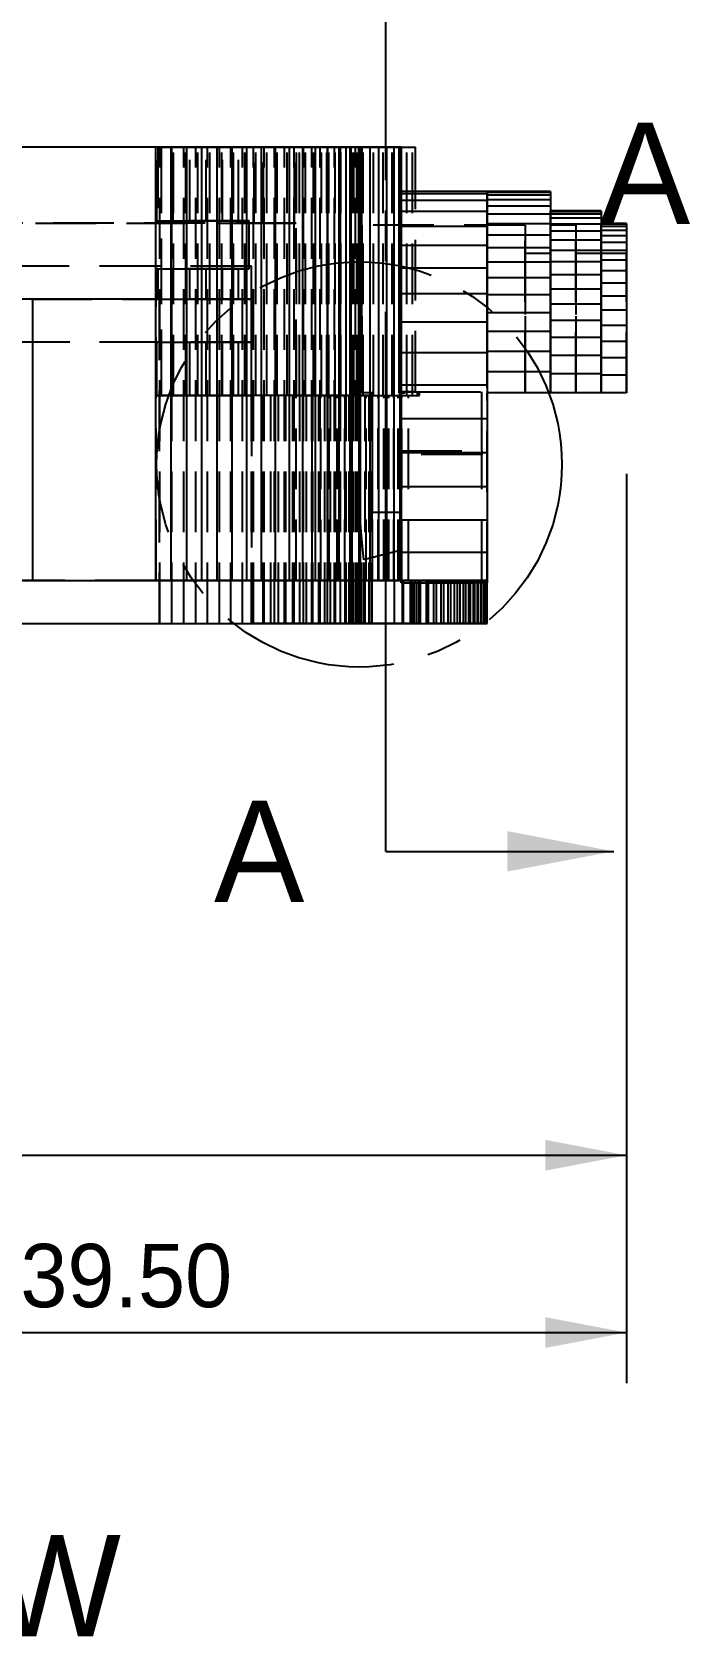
# Model space of a CAD drawing. Header units: millimetres. Extents: x -113 to 601, y 5 to 415.
# Drawn here: x 167.3 to 193.3, y 101.9 to 165.3 of the extents above; entities that cross this region are included whole.
import ezdxf
from ezdxf.enums import TextEntityAlignment as Align

# ---------------------------------------------------------------- set-up
doc = ezdxf.new("R2010")
doc.units = ezdxf.units.MM
for name, pattern in [('CENTER', [11.2, 7, -1.4, 1.4, -1.4]), ('HIDDEN', [3.6, 2.4, -1.2]), ('PHANTOM', [21, 11, -2, 2, -2, 2, -2])]:
    doc.linetypes.add(name, pattern=pattern)
for name, color, linetype in [('CENTER', 4, 'CENTER'), ('CUT', 1, 'PHANTOM'), ('CUTTHIN', 1, 'PHANTOM'), ('DIM', 3, 'CONTINUOUS'), ('HIDDEN', 8, 'HIDDEN'), ('TEXT', 3, 'CONTINUOUS'), ('VISIBLE', 7, 'CONTINUOUS')]:
    doc.layers.add(name, color=color, linetype=linetype)

msp = doc.modelspace()

# ---------------------------------------------------------------- linework, layer by layer
at = {"layer": 'CENTER'}
msp.add_circle((180.267457, 148.277), 8, dxfattribs=at)
at = {"layer": 'CUT'}
for p, q in [((181.317457, 159.496), (181.317457, 169.8)), ((181.317457, 133), (181.317457, 143.304)), ((181.317457, 133), (190.317457, 133))]:
    msp.add_line(p, q, dxfattribs=at)
msp.add_solid([(190.317457, 133), (186.117457, 133.798), (186.117457, 132.202)], dxfattribs=at)
at = {"layer": 'CUTTHIN'}
msp.add_line((181.317457, 143.304), (181.317457, 159.496), dxfattribs=at)
at = {"layer": 'DIM'}
for p, q in [((190.817457, 147.9), (190.817457, 112)), ((190.817457, 140.8), (190.817457, 119)), ((117.317457, 121), (190.817457, 121)), ((151.317457, 114), (190.817457, 114))]:
    msp.add_line(p, q, dxfattribs=at)
for points in [[(190.817457, 121), (187.617457, 121.608), (187.617457, 120.392)], [(190.817457, 114), (187.617457, 114.608), (187.617457, 113.392)]]:
    msp.add_solid(points, dxfattribs=at)
at = {"layer": 'HIDDEN'}
for p, q in [((172.317138, 160.8), (141.717457, 160.8)), ((172.24082, 160.8), (172.387308, 160.8)), ((172.43951, 160.8), (172.24082, 160.8)), ((172.273381, 160.8), (172.924043, 160.8)), ((172.273381, 157.9), (172.273381, 160.8)), ((172.317138, 160.8), (172.273381, 160.8)), ((172.317138, 160.8), (172.317138, 157.9)), ((172.387308, 142), (172.387308, 160.8)), ((172.387308, 160.8), (172.862189, 160.8)), ((172.43951, 160.8), (172.43951, 153.1)), ((172.454747, 160.8), (172.43951, 160.8)), ((172.454747, 151), (172.454747, 160.8)), ((172.935387, 160.8), (172.454747, 160.8)), ((172.862189, 142), (172.862189, 160.8)), ((172.862189, 160.8), (173.337286, 160.8)), ((172.924043, 160.8), (173.57489, 160.8)), ((172.924043, 157.9), (172.924043, 160.8)), ((172.935387, 151), (172.935387, 160.8)), ((173.416164, 160.8), (172.935387, 160.8)), ((173.337286, 142), (173.337286, 160.8)), ((173.337286, 160.8), (173.810742, 160.8)), ((173.416164, 151), (173.416164, 160.8)), ((173.89502, 160.8), (173.416164, 160.8)), ((173.57489, 160.8), (174.223137, 160.8)), ((173.57489, 157.9), (173.57489, 160.8)), ((173.810742, 142), (173.810742, 160.8)), ((173.810742, 160.8), (174.280704, 160.8)), ((173.89502, 151), (173.89502, 160.8)), ((174.369904, 160.8), (173.89502, 160.8)), ((174.223137, 160.8), (174.866007, 160.8)), ((174.223137, 157.9), (174.223137, 160.8)), ((174.280704, 142), (174.280704, 160.8)), ((174.280704, 160.8), (174.745337, 160.8)), ((174.369904, 151), (174.369904, 160.8)), ((174.838782, 160.8), (174.369904, 160.8)), ((174.745337, 142), (174.745337, 160.8)), ((174.745337, 160.8), (175.202822, 160.8)), ((174.838782, 151), (174.838782, 160.8)), ((175.299647, 160.8), (174.838782, 160.8)), ((174.866007, 160.8), (175.500747, 160.8)), ((174.866007, 157.9), (174.866007, 160.8)), ((175.202822, 142), (175.202822, 160.8)), ((175.202822, 160.8), (175.651371, 160.8)), ((175.299647, 151), (175.299647, 160.8)), ((175.750525, 160.8), (175.299647, 160.8)), ((175.500747, 160.8), (176.124639, 160.8)), ((175.500747, 157.9), (175.500747, 160.8)), ((175.651371, 142), (175.651371, 160.8)), ((175.651371, 160.8), (176.08923, 160.8)), ((175.750525, 151), (175.750525, 160.8)), ((176.189485, 160.8), (175.750525, 160.8)), ((176.08923, 142), (176.08923, 160.8)), ((176.08923, 160.8), (176.514687, 160.8)), ((176.124639, 160.8), (176.490337, 160.8)), ((176.124639, 157.8), (176.124639, 160.8)), ((176.189485, 151), (176.189485, 160.8)), ((176.614649, 160.8), (176.189485, 160.8)), ((176.490337, 157.8), (176.490337, 160.8)), ((177.717457, 160.8), (176.490337, 160.8)), ((176.514687, 142), (176.514687, 160.8)), ((176.514687, 160.8), (176.926079, 160.8)), ((176.614649, 151), (176.614649, 160.8)), ((177.024194, 160.8), (176.614649, 160.8)), ((176.926079, 142), (176.926079, 160.8)), ((176.926079, 160.8), (177.321796, 160.8)), ((177.024194, 151), (177.024194, 160.8)), ((177.416368, 160.8), (177.024194, 160.8)), ((177.321796, 142), (177.321796, 160.8)), ((177.321796, 160.8), (177.700292, 160.8)), ((177.416368, 151), (177.416368, 160.8)), ((177.789491, 160.8), (177.416368, 160.8)), ((177.700292, 142), (177.700292, 160.8)), ((177.700292, 160.8), (178.060087, 160.8)), ((177.717457, 160.8), (177.904812, 160.8)), ((177.717457, 157.8), (177.717457, 160.8)), ((177.717457, 157.8), (177.717457, 160.8)), ((177.789491, 151), (177.789491, 160.8)), ((178.141966, 160.8), (177.789491, 160.8)), ((177.904812, 151), (177.904812, 160.8)), ((177.904812, 160.8), (178.45923, 160.8)), ((178.060087, 142), (178.060087, 160.8)), ((178.060087, 160.8), (178.399774, 160.8)), ((178.141966, 151), (178.141966, 160.8)), ((178.472282, 160.8), (178.141966, 160.8)), ((178.399774, 142), (178.399774, 160.8)), ((178.399774, 160.8), (178.718024, 160.8)), ((178.45923, 151), (178.45923, 160.8)), ((178.45923, 160.8), (178.990133, 160.8)), ((178.472282, 151), (178.472282, 160.8)), ((178.779026, 160.8), (178.472282, 160.8)), ((178.718024, 142), (178.718024, 160.8)), ((178.718024, 160.8), (179.013594, 160.8)), ((178.779026, 151), (178.779026, 160.8)), ((179.060884, 160.8), (178.779026, 160.8)), ((178.990133, 151), (178.990133, 160.8)), ((178.990133, 160.8), (179.495245, 160.8)), ((179.013594, 142), (179.013594, 160.8)), ((179.013594, 160.8), (179.285327, 160.8)), ((179.060884, 151), (179.060884, 160.8)), ((179.316648, 160.8), (179.060884, 160.8)), ((179.285327, 142), (179.285327, 160.8)), ((179.285327, 160.8), (179.532161, 160.8)), ((179.316648, 151), (179.316648, 160.8)), ((179.545225, 160.8), (179.316648, 160.8)), ((179.495245, 151), (179.495245, 160.8)), ((179.495245, 160.8), (179.972404, 160.8)), ((179.532161, 142), (179.532161, 160.8)), ((179.532161, 160.8), (179.753131, 160.8)), ((179.545225, 151), (179.545225, 160.8)), ((179.745635, 160.8), (179.545225, 160.8)), ((179.745635, 151), (179.745635, 160.8)), ((179.917019, 160.8), (179.745635, 160.8)), ((179.753131, 142), (179.753131, 160.8)), ((179.753131, 160.8), (179.947372, 160.8)), ((179.917019, 151), (179.917019, 160.8)), ((180.058644, 160.8), (179.917019, 160.8)), ((179.947372, 142), (179.947372, 160.8)), ((179.947372, 160.8), (180.114126, 160.8)), ((179.972404, 151), (179.972404, 160.8)), ((179.972404, 160.8), (180.419567, 160.8)), ((180.058644, 151), (180.058644, 160.8)), ((180.169904, 160.8), (180.058644, 160.8)), ((180.114126, 142), (180.114126, 160.8)), ((180.114126, 160.8), (180.252741, 160.8)), ((180.169904, 151), (180.169904, 160.8)), ((180.250322, 160.8), (180.169904, 160.8)), ((180.250322, 151), (180.250322, 160.8)), ((180.299553, 160.8), (180.250322, 160.8)), ((180.252741, 160.8), (180.362674, 160.8)), ((180.252741, 142), (180.252741, 160.8)), ((180.299553, 151), (180.299553, 160.8)), ((180.367457, 160.8), (180.299553, 160.8)), ((180.362674, 160.8), (180.367457, 160.8)), ((180.362674, 152.342139), (180.362674, 160.8)), ((180.367457, 152.406858), (180.367457, 160.8)), ((180.367457, 160.8), (180.367457, 151.1)), ((180.419567, 151), (180.419567, 160.8)), ((180.419567, 160.8), (180.834819, 160.8)), ((180.834819, 151), (180.834819, 160.8)), ((180.834819, 160.8), (181.216381, 160.8)), ((181.216381, 151), (181.216381, 160.8)), ((181.216381, 160.8), (181.562621, 160.8)), ((181.562621, 151), (181.562621, 160.8)), ((181.562621, 160.8), (181.872054, 160.8)), ((181.872054, 151), (181.872054, 160.8)), ((181.872054, 160.8), (182.143357, 160.8)), ((182.143357, 151), (182.143357, 160.8)), ((182.143357, 160.8), (182.375367, 160.8)), ((182.375367, 160.8), (182.495349, 160.8)), ((182.375367, 151), (182.375367, 160.8)), ((181.917457, 151.15), (181.917457, 159.055)), ((181.917457, 159.055), (181.917457, 158.966581)), ((181.917457, 158.966581), (181.917457, 159.055)), ((181.917457, 158.966581), (181.917457, 158.702849)), ((181.917457, 158.702849), (181.917457, 158.966581)), ((181.917457, 158.702849), (181.917457, 158.268352)), ((181.917457, 158.268352), (181.917457, 158.702849)), ((182.495349, 151.15), (182.495349, 159.055)), ((185.317457, 159.055), (185.317457, 158.976275)), ((185.317457, 158.976275), (185.317457, 159.055)), ((185.317457, 158.976275), (185.317457, 158.94202)), ((185.317457, 158.94202), (185.317457, 158.976275)), ((185.317457, 158.94202), (185.317457, 158.71099)), ((185.317457, 158.71099), (185.317457, 158.94202)), ((185.317457, 158.71099), (185.317457, 158.665076)), ((185.317457, 158.665076), (185.317457, 158.71099)), ((185.317457, 158.665076), (185.317457, 158.318604)), ((185.317457, 158.318604), (185.317457, 158.665076)), ((172.273381, 157.9), (172.924043, 157.9)), ((172.317138, 157.9), (172.273381, 157.9)), ((175.917457, 157.9), (172.317138, 157.9)), ((172.924043, 157.9), (173.57489, 157.9)), ((173.57489, 157.9), (174.223137, 157.9)), ((174.223137, 157.9), (174.866007, 157.9)), ((174.866007, 157.9), (175.500747, 157.9)), ((175.500747, 157.9), (175.917457, 157.9)), ((175.917457, 157.8), (175.917457, 157.9)), ((175.917457, 156), (175.917457, 157.9)), ((181.917457, 158.268352), (181.917457, 157.670583)), ((181.917457, 157.670583), (181.917457, 158.268352)), ((185.317457, 158.318604), (185.317457, 158.226355)), ((185.317457, 158.226355), (185.317457, 158.318604)), ((185.317457, 158.226355), (185.317457, 157.705997)), ((185.317457, 157.705997), (185.317457, 158.226355)), ((187.817457, 158.29), (187.817457, 158.257239)), ((187.817457, 158.257239), (187.817457, 158.29)), ((187.817457, 158.257239), (187.817457, 158.159188)), ((187.817457, 158.159188), (187.817457, 158.257239)), ((187.817457, 158.159188), (187.817457, 157.996547)), ((187.817457, 157.996547), (187.817457, 158.159188)), ((187.817457, 157.996547), (187.817457, 157.770475)), ((187.817457, 157.770475), (187.817457, 157.996547)), ((177.777457, 157.8), (139.747457, 157.8)), ((156.677457, 157.8), (175.917457, 157.8)), ((175.917457, 157.8), (176.124639, 157.8)), ((175.917457, 156.1), (175.917457, 157.8)), ((176.124639, 157.8), (176.490337, 157.8)), ((176.490337, 157.8), (177.717457, 157.8)), ((177.717457, 157.8), (177.777457, 157.8)), ((177.777457, 151.6), (177.777457, 157.8)), ((177.777457, 151.6), (177.777457, 157.8)), ((180.367457, 151.1), (180.367457, 157.725)), ((180.367457, 157.725), (180.367457, 152.406858)), ((186.817457, 157.725), (180.367457, 157.725)), ((181.917457, 157.670583), (181.917457, 156.919848)), ((181.917457, 156.919848), (181.917457, 157.670583)), ((185.317457, 157.705997), (185.317457, 157.58557)), ((185.317457, 157.58557), (185.317457, 157.705997)), ((185.317457, 157.58557), (185.317457, 156.996843)), ((185.317457, 156.996843), (185.317457, 157.58557)), ((186.817457, 151.1), (186.817457, 157.725)), ((186.817457, 157.725), (186.817457, 151.1)), ((187.817457, 157.770475), (187.817457, 157.482584)), ((187.817457, 157.482584), (187.817457, 157.770475)), ((187.817457, 151.1), (187.817457, 157.725)), ((187.817457, 157.725), (187.817457, 151.1)), ((188.817457, 157.725), (187.817457, 157.725)), ((187.817457, 157.482584), (187.817457, 157.134927)), ((187.817457, 157.134927), (187.817457, 157.482584)), ((188.817457, 151.1), (188.817457, 157.725)), ((188.817457, 157.725), (188.817457, 151.1)), ((189.817457, 157.759607), (189.817457, 157.79)), ((189.817457, 157.79), (189.817457, 157.759607)), ((189.817457, 157.66864), (189.817457, 157.759607)), ((189.817457, 157.759607), (189.817457, 157.66864)), ((189.817457, 157.517736), (189.817457, 157.66864)), ((189.817457, 157.66864), (189.817457, 157.517736)), ((189.817457, 157.30795), (189.817457, 157.517736)), ((189.817457, 157.517736), (189.817457, 157.30795)), ((189.817457, 157.04075), (189.817457, 157.30795)), ((189.817457, 157.30795), (189.817457, 157.04075)), ((181.917457, 156.919848), (181.917457, 156.029095)), ((181.917457, 156.029095), (181.917457, 156.919848)), ((185.317457, 156.996843), (185.317457, 156.881351)), ((185.317457, 156.881351), (185.317457, 156.996843)), ((185.317457, 156.881351), (185.317457, 156.103989)), ((185.317457, 156.103989), (185.317457, 156.881351)), ((187.817457, 157.134927), (187.817457, 156.729983)), ((187.817457, 156.729983), (187.817457, 157.134927)), ((187.817457, 156.729983), (187.817457, 156.270638)), ((187.817457, 156.270638), (187.817457, 156.729983)), ((189.817457, 156.718004), (189.817457, 157.04075)), ((189.817457, 157.04075), (189.817457, 156.718004)), ((189.817457, 156.341971), (189.817457, 156.718004)), ((189.817457, 156.718004), (189.817457, 156.341971)), ((176.007457, 156.1), (141.517457, 156.1)), ((176.007457, 156.1), (141.717457, 156.1)), ((172.273381, 156), (172.924043, 156)), ((172.317138, 156), (172.273381, 156)), ((172.273381, 154.8), (172.273381, 156)), ((175.917457, 156), (172.317138, 156)), ((172.317138, 156), (172.317138, 154.8)), ((172.924043, 156), (173.57489, 156)), ((172.924043, 154.8), (172.924043, 156)), ((173.57489, 156), (174.223137, 156)), ((173.57489, 154.8), (173.57489, 156)), ((174.223137, 156), (174.866007, 156)), ((174.223137, 154.8), (174.223137, 156)), ((174.866007, 156), (175.500747, 156)), ((174.866007, 154.8), (174.866007, 156)), ((175.500747, 156), (175.917457, 156)), ((175.500747, 154.8), (175.500747, 156)), ((175.917457, 156), (175.917457, 156.1)), ((176.007457, 156.1), (175.917457, 156.1)), ((175.917457, 156.1), (176.007457, 156.1)), ((176.007457, 153.1), (176.007457, 156.1)), ((176.007457, 142), (176.007457, 156.1)), ((176.007457, 154.8), (176.007457, 156.1)), ((176.007457, 154.8), (176.007457, 156.1)), ((181.917457, 156.029095), (181.917457, 155.013682)), ((181.917457, 155.013682), (181.917457, 156.029095)), ((185.317457, 156.103989), (185.317457, 155.913534)), ((185.317457, 155.913534), (185.317457, 156.103989)), ((186.817457, 151.1), (186.817457, 156.6)), ((186.817457, 156.6), (186.817457, 151.1)), ((187.817457, 156.6), (186.817457, 156.6)), ((187.817457, 151.1), (187.817457, 156.6)), ((187.817457, 156.6), (187.817457, 151.1)), ((187.817457, 156.270638), (187.817457, 155.760168)), ((187.817457, 155.760168), (187.817457, 156.270638)), ((188.817457, 151.1), (188.817457, 156.6)), ((188.817457, 156.6), (188.817457, 151.1)), ((190.817457, 156.6), (188.817457, 156.6)), ((189.817457, 155.915281), (189.817457, 156.341971)), ((189.817457, 156.341971), (189.817457, 155.915281)), ((190.817457, 151.1), (190.817457, 156.6)), ((190.817457, 156.6), (190.817457, 151.1)), ((185.317457, 155.913534), (185.317457, 155.063014)), ((185.317457, 155.063014), (185.317457, 155.913534)), ((187.817457, 155.760168), (187.817457, 155.202212)), ((187.817457, 155.202212), (187.817457, 155.760168)), ((189.817457, 155.440917), (189.817457, 155.915281)), ((189.817457, 155.915281), (189.817457, 155.440917)), ((189.817457, 154.9222), (189.817457, 155.440917)), ((189.817457, 155.440917), (189.817457, 154.9222)), ((176.007457, 154.8), (160.547102, 154.8)), ((172.317138, 154.8), (160.547102, 154.8)), ((167.317457, 154.8), (172.367763, 154.8)), ((172.244762, 154.8), (172.24082, 154.8)), ((172.244762, 143.7), (172.244762, 154.8)), ((172.367763, 154.8), (172.244762, 154.8)), ((172.317138, 154.8), (172.273381, 154.8)), ((172.273381, 154.8), (172.924043, 154.8)), ((172.367763, 154.8), (172.367763, 142)), ((172.924043, 154.8), (173.57489, 154.8)), ((173.57489, 154.8), (174.223137, 154.8)), ((174.223137, 154.8), (174.866007, 154.8)), ((174.866007, 154.8), (175.500747, 154.8)), ((175.500747, 154.8), (176.007457, 154.8)), ((181.917457, 155.013682), (181.917457, 153.891121)), ((181.917457, 153.891121), (181.917457, 155.013682)), ((185.317457, 155.063014), (185.317457, 154.998746)), ((185.317457, 154.998746), (185.317457, 155.063014)), ((185.317457, 154.998746), (185.317457, 154.007457)), ((185.317457, 154.007457), (185.317457, 154.998746)), ((187.817457, 155.202212), (187.817457, 154.600749)), ((187.817457, 154.600749), (187.817457, 155.202212)), ((189.817457, 154.362756), (189.817457, 154.9222)), ((189.817457, 154.9222), (189.817457, 154.362756)), ((187.817457, 154.600749), (187.817457, 153.960066)), ((187.817457, 153.960066), (187.817457, 154.600749)), ((189.817457, 153.766499), (189.817457, 154.362756)), ((189.817457, 154.362756), (189.817457, 153.766499)), ((181.917457, 153.891121), (181.917457, 152.680768)), ((181.917457, 152.680768), (181.917457, 153.891121)), ((185.317457, 154.007457), (185.317457, 153.768801)), ((185.317457, 153.768801), (185.317457, 154.007457)), ((185.317457, 153.768801), (185.317457, 152.702646)), ((185.317457, 152.702646), (185.317457, 153.768801)), ((187.817457, 153.960066), (187.817457, 153.284732)), ((187.817457, 153.284732), (187.817457, 153.960066)), ((189.817457, 153.137601), (189.817457, 153.766499)), ((189.817457, 153.766499), (189.817457, 153.137601)), ((176.007457, 153.1), (157.729158, 153.1)), ((172.43951, 153.1), (159.923845, 153.1)), ((172.43951, 153.1), (172.273381, 153.1)), ((172.273381, 153.1), (172.924043, 153.1)), ((172.273381, 151), (172.273381, 153.1)), ((172.924043, 153.1), (173.57489, 153.1)), ((172.924043, 151), (172.924043, 153.1)), ((173.57489, 153.1), (174.223137, 153.1)), ((173.57489, 151), (173.57489, 153.1)), ((174.223137, 153.1), (174.866007, 153.1)), ((174.223137, 151), (174.223137, 153.1)), ((174.866007, 153.1), (175.500747, 153.1)), ((174.866007, 151), (174.866007, 153.1)), ((175.500747, 153.1), (176.007457, 153.1)), ((175.500747, 151), (175.500747, 153.1)), ((176.007457, 151), (176.007457, 153.1)), ((187.817457, 153.284732), (187.817457, 152.579562)), ((187.817457, 152.579562), (187.817457, 153.284732)), ((189.817457, 152.480459), (189.817457, 153.137601)), ((189.817457, 153.137601), (189.817457, 152.480459)), ((180.267457, 151.175921), (180.362674, 152.342139)), ((180.362674, 152.342139), (180.367457, 152.406858)), ((181.917457, 151.403495), (181.917457, 152.680768)), ((181.917457, 152.680768), (181.917457, 151.403495)), ((185.317457, 152.702646), (185.317457, 152.602404)), ((185.317457, 152.602404), (185.317457, 152.702646)), ((185.317457, 151.550108), (185.317457, 152.602404)), ((185.317457, 152.602404), (185.317457, 151.550108)), ((187.817457, 152.579562), (187.817457, 151.849583)), ((187.817457, 151.849583), (187.817457, 152.579562)), ((189.817457, 151.799672), (189.817457, 152.480459)), ((189.817457, 152.480459), (189.817457, 151.799672)), ((177.781457, 151.6), (177.777457, 151.6)), ((177.777457, 151.6), (177.781457, 151.6)), ((177.781457, 151.6), (177.781457, 151)), ((177.781457, 143.7), (177.781457, 151.6)), ((185.317457, 151.297015), (185.317457, 151.550108)), ((185.317457, 151.550108), (185.317457, 151.297015)), ((187.817457, 151.849583), (187.817457, 151.1)), ((187.817457, 151.1), (187.817457, 151.849583)), ((189.817457, 151.1), (189.817457, 151.799672)), ((189.817457, 151.799672), (189.817457, 151.1)), ((172.273381, 151), (172.924043, 151)), ((172.454747, 151), (172.273381, 151)), ((172.935387, 151), (172.454747, 151)), ((172.924043, 151), (173.57489, 151)), ((173.416164, 151), (172.935387, 151)), ((173.89502, 151), (173.416164, 151)), ((173.57489, 151), (174.223137, 151)), ((174.369904, 151), (173.89502, 151)), ((174.223137, 151), (174.866007, 151)), ((174.838782, 151), (174.369904, 151)), ((175.299647, 151), (174.838782, 151)), ((174.866007, 151), (175.500747, 151)), ((175.750525, 151), (175.299647, 151)), ((175.500747, 151), (176.007457, 151)), ((176.189485, 151), (175.750525, 151)), ((176.007457, 151), (176.009457, 151)), ((176.007457, 142), (176.007457, 151)), ((176.009457, 151), (176.009457, 142)), ((176.009457, 142), (176.009457, 151)), ((176.475457, 151), (176.009457, 151)), ((176.614649, 151), (176.189485, 151)), ((176.475457, 142), (176.475457, 151)), ((176.781457, 151), (176.475457, 151)), ((177.024194, 151), (176.614649, 151)), ((176.781457, 142), (176.781457, 151)), ((177.079457, 151), (176.781457, 151)), ((177.416368, 151), (177.024194, 151)), ((177.079457, 142), (177.079457, 151)), ((177.369457, 151), (177.079457, 151)), ((177.369457, 142), (177.369457, 151)), ((177.651457, 151), (177.369457, 151)), ((177.789491, 151), (177.416368, 151)), ((177.651457, 142), (177.651457, 151)), ((177.923457, 151), (177.651457, 151)), ((177.781457, 151), (178.404457, 151)), ((177.781457, 151), (177.904812, 151)), ((177.781457, 143.7), (177.781457, 151)), ((178.141966, 151), (177.789491, 151)), ((177.904812, 151), (178.45923, 151)), ((177.923457, 142), (177.923457, 151)), ((178.185457, 151), (177.923457, 151)), ((178.472282, 151), (178.141966, 151)), ((178.185457, 142), (178.185457, 151)), ((178.437457, 151), (178.185457, 151)), ((178.404457, 151), (178.745457, 151)), ((178.404457, 143.7), (178.404457, 151)), ((178.437457, 142), (178.437457, 151)), ((178.678457, 151), (178.437457, 151)), ((178.45923, 151), (178.990133, 151)), ((178.779026, 151), (178.472282, 151)), ((178.678457, 142), (178.678457, 151)), ((178.908457, 151), (178.678457, 151)), ((178.745457, 151), (179.075457, 151)), ((178.745457, 143.7), (178.745457, 151)), ((179.060884, 151), (178.779026, 151)), ((178.908457, 142), (178.908457, 151)), ((179.126457, 151), (178.908457, 151)), ((178.990133, 151), (179.495245, 151)), ((179.316648, 151), (179.060884, 151)), ((179.075457, 151), (179.393457, 151)), ((179.075457, 143.7), (179.075457, 151)), ((179.126457, 142), (179.126457, 151)), ((179.332457, 151), (179.126457, 151)), ((179.545225, 151), (179.316648, 151)), ((179.332457, 142), (179.332457, 151)), ((179.526457, 151), (179.332457, 151)), ((179.393457, 151), (179.699457, 151)), ((179.393457, 143.7), (179.393457, 151)), ((179.495245, 151), (179.972404, 151)), ((179.526457, 142), (179.526457, 151)), ((179.707457, 151), (179.526457, 151)), ((179.745635, 151), (179.545225, 151)), ((179.699457, 151), (179.991457, 151)), ((179.699457, 143.7), (179.699457, 151)), ((179.707457, 142), (179.707457, 151)), ((179.875457, 151), (179.707457, 151)), ((179.917019, 151), (179.745635, 151)), ((179.875457, 142), (179.875457, 151)), ((180.029457, 151), (179.875457, 151)), ((180.058644, 151), (179.917019, 151)), ((179.972404, 151), (180.419567, 151)), ((179.991457, 151), (180.270457, 151)), ((179.991457, 143.7), (179.991457, 151)), ((180.029457, 142), (180.029457, 151)), ((180.170457, 151), (180.029457, 151)), ((180.169904, 151), (180.058644, 151)), ((180.250322, 151), (180.169904, 151)), ((180.170457, 142), (180.170457, 151)), ((180.296457, 151), (180.170457, 151)), ((180.299553, 151), (180.250322, 151)), ((180.267457, 146.624079), (180.267457, 151.175921)), ((180.267457, 151.175921), (180.267457, 146.624079)), ((180.270457, 151), (180.535457, 151)), ((180.270457, 143.7), (180.270457, 151)), ((180.296457, 142), (180.296457, 151)), ((180.506457, 151), (180.296457, 151)), ((180.744405, 151), (180.299553, 151)), ((180.774697, 151.1), (180.367457, 151.1)), ((180.744405, 151.1), (180.367457, 151.1)), ((180.419567, 151), (180.834819, 151)), ((180.506457, 142), (180.506457, 151)), ((180.657457, 151), (180.506457, 151)), ((180.535457, 151), (180.785457, 151)), ((180.535457, 143.7), (180.535457, 151)), ((180.657457, 142), (180.657457, 151)), ((180.744405, 151), (180.657457, 151)), ((180.748457, 151.1), (180.744405, 151.1)), ((180.744405, 151.1), (180.744405, 151)), ((180.748457, 142), (180.748457, 151.1)), ((180.774697, 151.1), (180.748457, 151.1)), ((180.774697, 151.1), (180.778457, 146.381496)), ((180.785457, 151), (181.020457, 151)), ((180.785457, 143.7), (180.785457, 151)), ((180.834819, 151), (181.216381, 151)), ((181.020457, 151), (181.239457, 151)), ((181.020457, 143.7), (181.020457, 151)), ((181.216381, 151), (181.562621, 151)), ((181.239457, 151), (181.442457, 151)), ((181.239457, 143.7), (181.239457, 151)), ((181.442457, 151), (181.629457, 151)), ((181.442457, 143.7), (181.442457, 151)), ((181.562621, 151), (181.872054, 151)), ((181.629457, 151), (181.800457, 151)), ((181.629457, 143.7), (181.629457, 151)), ((181.800457, 151), (181.953457, 151)), ((181.800457, 143.7), (181.800457, 151)), ((181.889849, 151.1), (181.83877, 151.1)), ((181.872054, 151), (182.143357, 151)), ((181.917457, 151.1), (181.889849, 151.1)), ((181.917457, 150.081327), (181.917457, 151.403495)), ((182.495349, 151.15), (181.917457, 151.15)), ((181.917457, 151.15), (185.110617, 151.15)), ((181.917457, 151.15), (181.917457, 150.081327)), ((181.917457, 148.817664), (181.917457, 151.15)), ((181.917457, 151.1), (181.917457, 151.15)), ((181.917457, 151.1), (182.067457, 151.1)), ((181.953457, 151), (182.207457, 151)), ((181.953457, 143.7), (181.953457, 151)), ((182.143357, 151), (182.375367, 151)), ((182.207457, 151), (182.650581, 151)), ((182.207457, 143.7), (182.207457, 151)), ((182.375367, 151), (182.567091, 151)), ((182.495349, 151.15), (182.567091, 151.15)), ((182.567091, 151.15), (182.650581, 151.15)), ((182.567091, 151), (182.567091, 151.15)), ((182.567091, 151), (182.650581, 151)), ((182.650581, 151.15), (185.110617, 151.15)), ((182.650581, 151), (182.650581, 151.15)), ((185.110617, 148.817664), (185.110617, 151.15)), ((186.817457, 151.1), (185.317457, 151.1)), ((186.817457, 151.1), (185.317457, 151.1)), ((185.317457, 143.6), (185.317457, 151.1)), ((185.317457, 151.1), (185.317457, 143.6)), ((187.817457, 151.1), (186.817457, 151.1)), ((187.817457, 151.1), (186.817457, 151.1)), ((188.817457, 151.1), (187.817457, 151.1)), ((188.817457, 151.1), (187.817457, 151.1)), ((190.817457, 151.1), (188.817457, 151.1)), ((190.817457, 151.1), (188.817457, 151.1)), ((181.917457, 150.081327), (181.917457, 149.450369)), ((181.917457, 148.817664), (181.917457, 150.081327)), ((181.917457, 149.450369), (181.917457, 148.145945)), ((181.917457, 148.817664), (185.110617, 148.817664)), ((185.110617, 148.670271), (181.917457, 148.670271)), ((181.917457, 147.393886), (181.917457, 148.670271)), ((181.917457, 143.7), (181.917457, 148.670271)), ((185.110617, 148.817664), (185.092862, 148.737064)), ((185.317457, 148.737064), (185.092862, 148.737064)), ((185.092862, 148.737064), (185.110617, 148.670271)), ((185.110617, 143.7), (185.110617, 148.670271)), ((181.917457, 148.145945), (181.917457, 147.393886)), ((181.917457, 147.393886), (181.917457, 146.074956)), ((181.917457, 146.074956), (181.917457, 147.393886)), ((180.362674, 145.457861), (180.267457, 146.624079)), ((180.778457, 142), (180.778457, 146.381496)), ((181.917457, 146.381496), (180.778457, 146.381496)), ((181.917457, 143.6), (181.917457, 146.381496)), ((181.917457, 146.381496), (181.917457, 143.6)), ((181.917457, 146.074956), (181.917457, 144.803016)), ((181.917457, 144.803016), (181.917457, 146.074956)), ((180.362674, 142), (180.362674, 145.457861)), ((180.443495, 144.513656), (180.362674, 145.457861)), ((181.917457, 144.896941), (180.443495, 144.513656)), ((181.917457, 143.6), (181.917457, 144.896941)), ((181.917457, 144.896941), (181.917457, 143.6)), ((181.917457, 144.803016), (181.917457, 143.7)), ((181.917457, 143.7), (181.917457, 144.803016)), ((180.443495, 142), (180.443495, 144.513656)), ((167.381457, 143.7), (139.331457, 143.7)), ((172.244762, 143.7), (167.381457, 143.7)), ((172.24082, 143.7), (172.244762, 143.7)), ((172.846918, 143.7), (172.24082, 143.7)), ((173.453292, 143.7), (172.846918, 143.7)), ((174.05757, 143.7), (173.453292, 143.7)), ((174.657391, 143.7), (174.05757, 143.7)), ((175.250408, 143.7), (174.657391, 143.7)), ((175.834304, 143.7), (175.250408, 143.7)), ((176.406794, 143.7), (175.834304, 143.7)), ((176.96564, 143.7), (176.406794, 143.7)), ((177.508658, 143.7), (176.96564, 143.7)), ((178.033724, 143.7), (177.508658, 143.7)), ((178.404457, 143.7), (177.781457, 143.7)), ((177.781457, 143.7), (181.317457, 143.7)), ((178.538785, 143.7), (178.033724, 143.7)), ((178.745457, 143.7), (178.404457, 143.7)), ((179.021865, 143.7), (178.538785, 143.7)), ((179.075457, 143.7), (178.745457, 143.7)), ((179.481077, 143.7), (179.021865, 143.7)), ((179.393457, 143.7), (179.075457, 143.7)), ((179.699457, 143.7), (179.393457, 143.7)), ((179.914625, 143.7), (179.481077, 143.7)), ((179.991457, 143.7), (179.699457, 143.7)), ((180.320812, 143.7), (179.914625, 143.7)), ((179.967457, 143.7), (182.667457, 143.7)), ((182.667457, 143.7), (179.967457, 143.7)), ((179.967457, 142), (179.967457, 143.7)), ((179.967457, 143.7), (182.667457, 143.7)), ((182.667457, 143.7), (179.967457, 143.7)), ((179.967457, 142), (179.967457, 143.7)), ((180.270457, 143.7), (179.991457, 143.7)), ((180.535457, 143.7), (180.270457, 143.7)), ((180.698052, 143.7), (180.320812, 143.7)), ((180.785457, 143.7), (180.535457, 143.7)), ((181.04487, 143.7), (180.698052, 143.7)), ((181.020457, 143.7), (180.785457, 143.7)), ((181.239457, 143.7), (181.020457, 143.7)), ((181.359908, 143.7), (181.04487, 143.7)), ((181.442457, 143.7), (181.239457, 143.7)), ((181.317457, 142), (181.317457, 143.7)), ((181.317457, 143.7), (181.666457, 143.7)), ((181.641935, 143.7), (181.359908, 143.7)), ((181.629457, 143.7), (181.442457, 143.7)), ((181.800457, 143.7), (181.629457, 143.7)), ((181.889849, 143.7), (181.641935, 143.7)), ((181.666457, 142), (181.666457, 143.7)), ((181.666457, 143.7), (182.012457, 143.7)), ((181.953457, 143.7), (181.800457, 143.7)), ((181.917457, 143.7), (181.889849, 143.7)), ((181.917457, 143.7), (185.317457, 143.7)), ((185.317457, 143.7), (181.917457, 143.7)), ((185.110617, 143.7), (181.917457, 143.7)), ((185.317457, 143.6), (181.917457, 143.6)), ((185.317457, 143.6), (181.917457, 143.6)), ((181.917457, 143.6), (182.523058, 143.6)), ((185.317457, 143.6), (181.917457, 143.6)), ((182.207457, 143.7), (181.953457, 143.7)), ((182.012457, 142), (182.012457, 143.7)), ((182.012457, 143.7), (182.352457, 143.7)), ((185.110617, 143.7), (182.207457, 143.7)), ((182.352457, 142), (182.352457, 143.7)), ((182.352457, 143.7), (182.685457, 143.7)), ((182.523058, 143.6), (182.435383, 143.6)), ((182.435383, 143.6), (185.317457, 143.6)), ((182.435383, 142), (182.435383, 143.6)), ((182.523058, 142), (182.523058, 143.6)), ((182.667457, 142), (182.667457, 143.7)), ((182.667457, 142), (182.667457, 143.7)), ((182.685457, 142), (182.685457, 143.7)), ((182.685457, 143.7), (183.007457, 143.7)), ((183.007457, 142), (183.007457, 143.7)), ((183.007457, 143.7), (183.317457, 143.7)), ((183.317457, 142), (183.317457, 143.7)), ((183.317457, 143.7), (183.611457, 143.7)), ((183.611457, 142), (183.611457, 143.7)), ((183.611457, 143.7), (183.888457, 143.7)), ((183.888457, 142), (183.888457, 143.7)), ((183.888457, 143.7), (184.145457, 143.7)), ((184.145457, 142), (184.145457, 143.7)), ((184.145457, 143.7), (184.381457, 143.7)), ((184.381457, 142), (184.381457, 143.7)), ((184.381457, 143.7), (184.594457, 143.7)), ((184.594457, 142), (184.594457, 143.7)), ((184.594457, 143.7), (184.781457, 143.7)), ((184.781457, 142), (184.781457, 143.7)), ((184.781457, 143.7), (184.942457, 143.7)), ((184.942457, 142), (184.942457, 143.7)), ((184.942457, 143.7), (185.076457, 143.7)), ((185.076457, 142), (185.076457, 143.7)), ((185.076457, 143.7), (185.181457, 143.7)), ((185.181457, 142), (185.181457, 143.7)), ((185.181457, 143.7), (185.256457, 143.7)), ((185.256457, 142), (185.256457, 143.7)), ((185.256457, 143.7), (185.302457, 143.7)), ((185.302457, 142), (185.302457, 143.7)), ((185.302457, 143.7), (185.317457, 143.7)), ((185.317457, 142), (185.317457, 143.6)), ((185.317457, 142), (185.317457, 143.6)), ((165.621457, 142), (172.367763, 142)), ((172.367763, 142), (172.387308, 142)), ((172.387308, 142), (172.862189, 142)), ((172.862189, 142), (173.337286, 142)), ((173.337286, 142), (173.810742, 142)), ((173.810742, 142), (174.280704, 142)), ((174.280704, 142), (174.745337, 142)), ((174.745337, 142), (175.202822, 142)), ((175.202822, 142), (175.651371, 142)), ((175.651371, 142), (176.08923, 142)), ((176.009457, 142), (176.007457, 142)), ((176.007457, 142), (181.317457, 142)), ((176.475457, 142), (176.009457, 142)), ((176.08923, 142), (176.514687, 142)), ((176.781457, 142), (176.475457, 142)), ((176.514687, 142), (176.926079, 142)), ((177.079457, 142), (176.781457, 142)), ((176.926079, 142), (177.321796, 142)), ((177.369457, 142), (177.079457, 142)), ((177.321796, 142), (177.700292, 142)), ((177.651457, 142), (177.369457, 142)), ((177.923457, 142), (177.651457, 142)), ((177.700292, 142), (178.060087, 142)), ((178.185457, 142), (177.923457, 142)), ((178.060087, 142), (178.399774, 142)), ((178.437457, 142), (178.185457, 142)), ((178.399774, 142), (178.718024, 142)), ((178.678457, 142), (178.437457, 142)), ((178.908457, 142), (178.678457, 142)), ((178.718024, 142), (179.013594, 142)), ((179.126457, 142), (178.908457, 142)), ((179.013594, 142), (179.285327, 142)), ((179.332457, 142), (179.126457, 142)), ((179.285327, 142), (179.532161, 142)), ((179.526457, 142), (179.332457, 142)), ((179.707457, 142), (179.526457, 142)), ((179.532161, 142), (179.753131, 142)), ((179.875457, 142), (179.707457, 142)), ((179.753131, 142), (179.947372, 142)), ((180.029457, 142), (179.875457, 142)), ((179.947372, 142), (180.114126, 142)), ((179.967457, 142), (182.667457, 142)), ((182.667457, 142), (179.967457, 142)), ((179.967457, 142), (182.667457, 142)), ((182.667457, 142), (179.967457, 142)), ((180.170457, 142), (180.029457, 142)), ((180.114126, 142), (180.252741, 142)), ((180.296457, 142), (180.170457, 142)), ((180.252741, 142), (180.362674, 142)), ((180.506457, 142), (180.296457, 142)), ((180.362674, 142), (180.443495, 142)), ((180.443495, 142), (182.523058, 142)), ((180.657457, 142), (180.506457, 142)), ((180.748457, 142), (180.657457, 142)), ((180.778457, 142), (180.748457, 142)), ((185.317457, 142), (180.778457, 142)), ((181.317457, 142), (181.666457, 142)), ((181.666457, 142), (182.012457, 142)), ((182.012457, 142), (182.352457, 142)), ((182.352457, 142), (182.685457, 142)), ((182.523058, 142), (182.435383, 142)), ((182.435383, 142), (185.317457, 142)), ((182.685457, 142), (183.007457, 142)), ((183.007457, 142), (183.317457, 142)), ((183.317457, 142), (183.611457, 142)), ((183.611457, 142), (183.888457, 142)), ((183.888457, 142), (184.145457, 142)), ((184.145457, 142), (184.381457, 142)), ((184.381457, 142), (184.594457, 142)), ((184.594457, 142), (184.781457, 142)), ((184.781457, 142), (184.942457, 142)), ((184.942457, 142), (185.076457, 142)), ((185.076457, 142), (185.181457, 142)), ((185.181457, 142), (185.256457, 142)), ((185.256457, 142), (185.302457, 142)), ((185.302457, 142), (185.317457, 142))]:
    msp.add_line(p, q, dxfattribs=at)
at = {"layer": 'VISIBLE'}
for p, q in [((172.24082, 160.8), (167.317457, 160.8)), ((172.24082, 143.7), (172.24082, 160.8)), ((172.846918, 160.8), (172.24082, 160.8)), ((172.846918, 143.7), (172.846918, 160.8)), ((173.453292, 160.8), (172.846918, 160.8)), ((173.453292, 143.7), (173.453292, 160.8)), ((174.05757, 160.8), (173.453292, 160.8)), ((174.05757, 143.7), (174.05757, 160.8)), ((174.657391, 160.8), (174.05757, 160.8)), ((174.657391, 143.7), (174.657391, 160.8)), ((175.250408, 160.8), (174.657391, 160.8)), ((175.250408, 143.7), (175.250408, 160.8)), ((175.834304, 160.8), (175.250408, 160.8)), ((175.834304, 143.7), (175.834304, 160.8)), ((176.406794, 160.8), (175.834304, 160.8)), ((176.406794, 143.7), (176.406794, 160.8)), ((176.96564, 160.8), (176.406794, 160.8)), ((176.96564, 143.7), (176.96564, 160.8)), ((177.508658, 160.8), (176.96564, 160.8)), ((177.508658, 143.7), (177.508658, 160.8)), ((178.033724, 160.8), (177.508658, 160.8)), ((178.033724, 143.7), (178.033724, 160.8)), ((178.538785, 160.8), (178.033724, 160.8)), ((178.538785, 143.7), (178.538785, 160.8)), ((179.021865, 160.8), (178.538785, 160.8)), ((179.021865, 143.7), (179.021865, 160.8)), ((179.481077, 160.8), (179.021865, 160.8)), ((179.481077, 143.7), (179.481077, 160.8)), ((179.914625, 160.8), (179.481077, 160.8)), ((179.914625, 143.7), (179.914625, 160.8)), ((180.320812, 160.8), (179.914625, 160.8)), ((180.320812, 143.7), (180.320812, 160.8)), ((180.698052, 160.8), (180.320812, 160.8)), ((180.698052, 143.7), (180.698052, 160.8)), ((181.04487, 160.8), (180.698052, 160.8)), ((181.04487, 143.7), (181.04487, 160.8)), ((181.359908, 160.8), (181.04487, 160.8)), ((181.359908, 143.7), (181.359908, 160.8)), ((181.641935, 160.8), (181.359908, 160.8)), ((181.641935, 143.7), (181.641935, 160.8)), ((181.83877, 160.8), (181.641935, 160.8)), ((181.83877, 151.1), (181.83877, 160.8)), ((181.917457, 160.8), (181.83877, 160.8)), ((181.917457, 159.055), (181.917457, 160.8)), ((181.917457, 160.8), (182.495349, 160.8)), ((181.917457, 160.8), (181.917457, 151.15)), ((182.495349, 159.055), (182.495349, 160.8)), ((185.317457, 159.055), (181.917457, 159.055)), ((185.317457, 158.966581), (181.917457, 158.966581)), ((185.317457, 158.702849), (181.917457, 158.702849)), ((187.817457, 159.055), (185.317457, 159.055)), ((185.317457, 159.055), (185.317457, 159.01881)), ((187.817457, 159.01881), (185.317457, 159.01881)), ((185.317457, 159.01881), (185.317457, 158.976275)), ((185.317457, 158.976275), (185.317457, 158.966581)), ((185.317457, 158.966581), (185.317457, 158.94202)), ((185.317457, 158.94202), (185.317457, 158.910495)), ((187.817457, 158.910495), (185.317457, 158.910495)), ((185.317457, 158.910495), (185.317457, 158.730819)), ((187.817457, 158.730819), (185.317457, 158.730819)), ((185.317457, 158.730819), (185.317457, 158.71099)), ((185.317457, 158.71099), (185.317457, 158.702849)), ((185.317457, 158.702849), (185.317457, 158.665076)), ((185.317457, 158.665076), (185.317457, 158.481051)), ((187.817457, 159.055), (187.817457, 159.01881)), ((187.817457, 159.01881), (187.817457, 158.910495)), ((187.817457, 158.910495), (187.817457, 158.730819)), ((187.817457, 158.730819), (187.817457, 158.481051)), ((185.317457, 158.268352), (181.917457, 158.268352)), ((187.817457, 158.481051), (185.317457, 158.481051)), ((185.317457, 158.481051), (185.317457, 158.318604)), ((185.317457, 158.318604), (185.317457, 158.268352)), ((185.317457, 158.268352), (185.317457, 158.226355)), ((185.317457, 158.226355), (185.317457, 158.162954)), ((187.817457, 158.162954), (185.317457, 158.162954)), ((185.317457, 158.162954), (185.317457, 157.778773)), ((187.817457, 158.481051), (187.817457, 158.162954)), ((189.817457, 158.29), (187.817457, 158.29)), ((189.817457, 158.257239), (187.817457, 158.257239)), ((187.817457, 158.162954), (187.817457, 157.778773)), ((189.817457, 158.159188), (187.817457, 158.159188)), ((189.817457, 157.996547), (187.817457, 157.996547)), ((189.817457, 158.29), (189.817457, 158.257239)), ((189.817457, 158.257239), (189.817457, 158.159188)), ((189.817457, 158.159188), (189.817457, 157.996547)), ((189.817457, 157.996547), (189.817457, 157.770475)), ((185.317457, 157.670583), (181.917457, 157.670583)), ((187.817457, 157.778773), (185.317457, 157.778773)), ((185.317457, 157.778773), (185.317457, 157.705997)), ((185.317457, 157.705997), (185.317457, 157.670583)), ((185.317457, 157.670583), (185.317457, 157.58557)), ((185.317457, 157.58557), (185.317457, 157.331219)), ((187.817457, 157.331219), (185.317457, 157.331219)), ((185.317457, 157.331219), (185.317457, 156.996843)), ((187.817457, 157.778773), (187.817457, 157.331219)), ((189.817457, 157.770475), (187.817457, 157.770475)), ((189.817457, 157.482584), (187.817457, 157.482584)), ((187.817457, 157.331219), (187.817457, 156.823451)), ((190.817457, 157.79), (189.817457, 157.79)), ((189.817457, 157.770475), (189.817457, 157.482584)), ((190.817457, 157.759607), (189.817457, 157.759607)), ((190.817457, 157.66864), (189.817457, 157.66864)), ((190.817457, 157.517736), (189.817457, 157.517736)), ((189.817457, 157.482584), (189.817457, 157.134927)), ((190.817457, 157.30795), (189.817457, 157.30795)), ((190.817457, 157.79), (190.817457, 157.759607)), ((190.817457, 157.759607), (190.817457, 157.66864)), ((190.817457, 157.66864), (190.817457, 157.517736)), ((190.817457, 157.517736), (190.817457, 157.30795)), ((190.817457, 157.30795), (190.817457, 157.04075)), ((185.317457, 156.919848), (181.917457, 156.919848)), ((185.317457, 156.996843), (185.317457, 156.919848)), ((185.317457, 156.919848), (185.317457, 156.881351)), ((185.317457, 156.881351), (185.317457, 156.823451)), ((187.817457, 156.823451), (185.317457, 156.823451)), ((185.317457, 156.823451), (185.317457, 156.259053)), ((189.817457, 157.134927), (187.817457, 157.134927)), ((187.817457, 156.823451), (187.817457, 156.259053)), ((189.817457, 156.729983), (187.817457, 156.729983)), ((189.817457, 157.134927), (189.817457, 156.729983)), ((190.817457, 157.04075), (189.817457, 157.04075)), ((189.817457, 156.729983), (189.817457, 156.270638)), ((190.817457, 156.718004), (189.817457, 156.718004)), ((190.817457, 157.04075), (190.817457, 156.718004)), ((190.817457, 156.718004), (190.817457, 156.341971)), ((185.317457, 156.029095), (181.917457, 156.029095)), ((187.817457, 156.259053), (185.317457, 156.259053)), ((185.317457, 156.259053), (185.317457, 156.103989)), ((185.317457, 156.103989), (185.317457, 156.029095)), ((185.317457, 156.029095), (185.317457, 155.913534)), ((189.817457, 156.270638), (187.817457, 156.270638)), ((187.817457, 156.259053), (187.817457, 155.642009)), ((190.817457, 156.341971), (189.817457, 156.341971)), ((189.817457, 156.270638), (189.817457, 155.760168)), ((190.817457, 156.341971), (190.817457, 155.915281)), ((185.317457, 155.913534), (185.317457, 155.642009)), ((187.817457, 155.642009), (185.317457, 155.642009)), ((185.317457, 155.642009), (185.317457, 155.063014)), ((189.817457, 155.760168), (187.817457, 155.760168)), ((187.817457, 155.642009), (187.817457, 154.976673)), ((190.817457, 155.915281), (189.817457, 155.915281)), ((189.817457, 155.760168), (189.817457, 155.202212)), ((190.817457, 155.440917), (189.817457, 155.440917)), ((190.817457, 155.915281), (190.817457, 155.440917)), ((190.817457, 155.440917), (190.817457, 154.9222)), ((167.381457, 154.8), (139.331457, 154.8)), ((167.381457, 143.7), (167.381457, 154.8)), ((172.24082, 154.8), (167.381457, 154.8)), ((185.317457, 155.013682), (181.917457, 155.013682)), ((185.317457, 155.063014), (185.317457, 155.013682)), ((185.317457, 155.013682), (185.317457, 154.998746)), ((185.317457, 154.998746), (185.317457, 154.976673)), ((187.817457, 154.976673), (185.317457, 154.976673)), ((185.317457, 154.976673), (185.317457, 154.267742)), ((189.817457, 155.202212), (187.817457, 155.202212)), ((187.817457, 154.976673), (187.817457, 154.267742)), ((189.817457, 155.202212), (189.817457, 154.600749)), ((190.817457, 154.9222), (189.817457, 154.9222)), ((190.817457, 154.9222), (190.817457, 154.362756)), ((187.817457, 154.267742), (185.317457, 154.267742)), ((185.317457, 154.267742), (185.317457, 154.007457)), ((189.817457, 154.600749), (187.817457, 154.600749)), ((187.817457, 154.267742), (187.817457, 153.52022)), ((189.817457, 154.600749), (189.817457, 153.960066)), ((190.817457, 154.362756), (189.817457, 154.362756)), ((190.817457, 154.362756), (190.817457, 153.766499)), ((185.317457, 153.891121), (181.917457, 153.891121)), ((185.317457, 154.007457), (185.317457, 153.891121)), ((185.317457, 153.891121), (185.317457, 153.768801)), ((185.317457, 153.768801), (185.317457, 153.52022)), ((187.817457, 153.52022), (185.317457, 153.52022)), ((185.317457, 153.52022), (185.317457, 152.739382)), ((189.817457, 153.960066), (187.817457, 153.960066)), ((187.817457, 153.52022), (187.817457, 152.739382)), ((189.817457, 153.960066), (189.817457, 153.284732)), ((190.817457, 153.766499), (189.817457, 153.766499)), ((190.817457, 153.766499), (190.817457, 153.137601)), ((189.817457, 153.284732), (187.817457, 153.284732)), ((189.817457, 153.284732), (189.817457, 152.579562)), ((190.817457, 153.137601), (189.817457, 153.137601)), ((190.817457, 153.137601), (190.817457, 152.480459)), ((185.317457, 152.680768), (181.917457, 152.680768)), ((187.817457, 152.739382), (185.317457, 152.739382)), ((185.317457, 152.739382), (185.317457, 152.702646)), ((185.317457, 152.702646), (185.317457, 152.680768)), ((185.317457, 152.680768), (185.317457, 152.602404)), ((185.317457, 152.602404), (185.317457, 151.930739)), ((187.817457, 152.739382), (187.817457, 151.930739)), ((189.817457, 152.579562), (187.817457, 152.579562)), ((189.817457, 152.579562), (189.817457, 151.849583)), ((190.817457, 152.480459), (189.817457, 152.480459)), ((190.817457, 152.480459), (190.817457, 151.799672)), ((187.817457, 151.930739), (185.317457, 151.930739)), ((185.317457, 151.930739), (185.317457, 151.550108)), ((185.317457, 151.550108), (185.317457, 151.403495)), ((187.817457, 151.930739), (187.817457, 151.1)), ((189.817457, 151.849583), (187.817457, 151.849583)), ((189.817457, 151.849583), (189.817457, 151.1)), ((190.817457, 151.799672), (189.817457, 151.799672)), ((190.817457, 151.799672), (190.817457, 151.1)), ((182.067457, 151.1), (181.83877, 151.1)), ((181.889849, 143.7), (181.889849, 151.1)), ((185.317457, 151.403495), (181.917457, 151.403495)), ((181.917457, 151.403495), (181.917457, 151.15)), ((182.067457, 151.15), (181.917457, 151.15)), ((181.917457, 151.1), (181.917457, 149.450369)), ((182.067457, 151.1), (182.067457, 151.15)), ((185.317457, 151.403495), (185.317457, 151.297015)), ((185.317457, 151.297015), (185.317457, 151.1)), ((185.317457, 151.1), (185.317457, 150.081327)), ((187.817457, 151.1), (185.317457, 151.1)), ((189.817457, 151.1), (187.817457, 151.1)), ((190.817457, 151.1), (189.817457, 151.1)), ((185.317457, 150.081327), (181.917457, 150.081327)), ((185.317457, 150.081327), (185.317457, 148.737064)), ((181.917457, 149.450369), (181.917457, 148.737064)), ((185.317457, 148.737064), (181.917457, 148.737064)), ((181.917457, 148.737064), (181.917457, 148.145945)), ((185.317457, 148.737064), (185.317457, 147.393886)), ((181.917457, 148.145945), (181.917457, 143.7)), ((185.317457, 147.393886), (181.917457, 147.393886)), ((185.317457, 147.393886), (185.317457, 146.074956)), ((185.317457, 146.074956), (181.917457, 146.074956)), ((185.317457, 146.074956), (185.317457, 144.803016)), ((185.317457, 144.803016), (181.917457, 144.803016)), ((185.317457, 144.803016), (185.317457, 143.7)), ((142.343457, 143.7), (181.973457, 143.7)), ((181.973457, 142), (181.973457, 143.7)), ((181.973457, 143.7), (182.297457, 143.7)), ((182.297457, 142), (182.297457, 143.7)), ((182.297457, 143.7), (182.614457, 143.7)), ((182.614457, 142), (182.614457, 143.7)), ((182.614457, 143.7), (182.922457, 143.7)), ((182.922457, 142), (182.922457, 143.7)), ((182.922457, 143.7), (183.219457, 143.7)), ((183.219457, 142), (183.219457, 143.7)), ((183.219457, 143.7), (183.503457, 143.7)), ((183.503457, 142), (183.503457, 143.7)), ((183.503457, 143.7), (183.773457, 143.7)), ((183.773457, 142), (183.773457, 143.7)), ((183.773457, 143.7), (184.025457, 143.7)), ((184.025457, 142), (184.025457, 143.7)), ((184.025457, 143.7), (184.259457, 143.7)), ((184.259457, 142), (184.259457, 143.7)), ((184.259457, 143.7), (184.473457, 143.7)), ((184.473457, 142), (184.473457, 143.7)), ((184.473457, 143.7), (184.665457, 143.7)), ((184.665457, 142), (184.665457, 143.7)), ((184.665457, 143.7), (184.835457, 143.7)), ((184.835457, 142), (184.835457, 143.7)), ((184.835457, 143.7), (184.980457, 143.7)), ((184.980457, 142), (184.980457, 143.7)), ((184.980457, 143.7), (185.100457, 143.7)), ((185.100457, 142), (185.100457, 143.7)), ((185.100457, 143.7), (185.195457, 143.7)), ((185.195457, 142), (185.195457, 143.7)), ((185.195457, 143.7), (185.262457, 143.7)), ((185.262457, 142), (185.262457, 143.7)), ((185.262457, 143.7), (185.303457, 143.7)), ((185.303457, 142), (185.303457, 143.7)), ((185.303457, 143.7), (185.317457, 143.7)), ((185.317457, 142), (185.317457, 143.7)), ((142.343457, 142), (181.973457, 142)), ((181.973457, 142), (182.297457, 142)), ((182.297457, 142), (182.614457, 142)), ((182.614457, 142), (182.922457, 142)), ((182.922457, 142), (183.219457, 142)), ((183.219457, 142), (183.503457, 142)), ((183.503457, 142), (183.773457, 142)), ((183.773457, 142), (184.025457, 142)), ((184.025457, 142), (184.259457, 142)), ((184.259457, 142), (184.473457, 142)), ((184.473457, 142), (184.665457, 142)), ((184.665457, 142), (184.835457, 142)), ((184.835457, 142), (184.980457, 142)), ((184.980457, 142), (185.100457, 142)), ((185.100457, 142), (185.195457, 142)), ((185.195457, 142), (185.262457, 142)), ((185.262457, 142), (185.303457, 142)), ((185.303457, 142), (185.317457, 142))]:
    msp.add_line(p, q, dxfattribs=at)

# ---------------------------------------------------------------- texts
at = {"layer": 'TEXT'}
msp.add_text('A', height=4, dxfattribs=at).set_placement((189.767457, 157.777))
msp.add_text('A', height=4, dxfattribs=at).set_placement((176.317457, 133), align=Align.MIDDLE_CENTER)
for s, height, p in [('39.50', 2.5, (171.067457, 115)), ('FRONT VIEW', 4, (154.067457, 102))]:
    msp.add_text(s, height=height, dxfattribs=at).set_placement(p, align=Align.CENTER)

doc.saveas('drawing.dxf')
